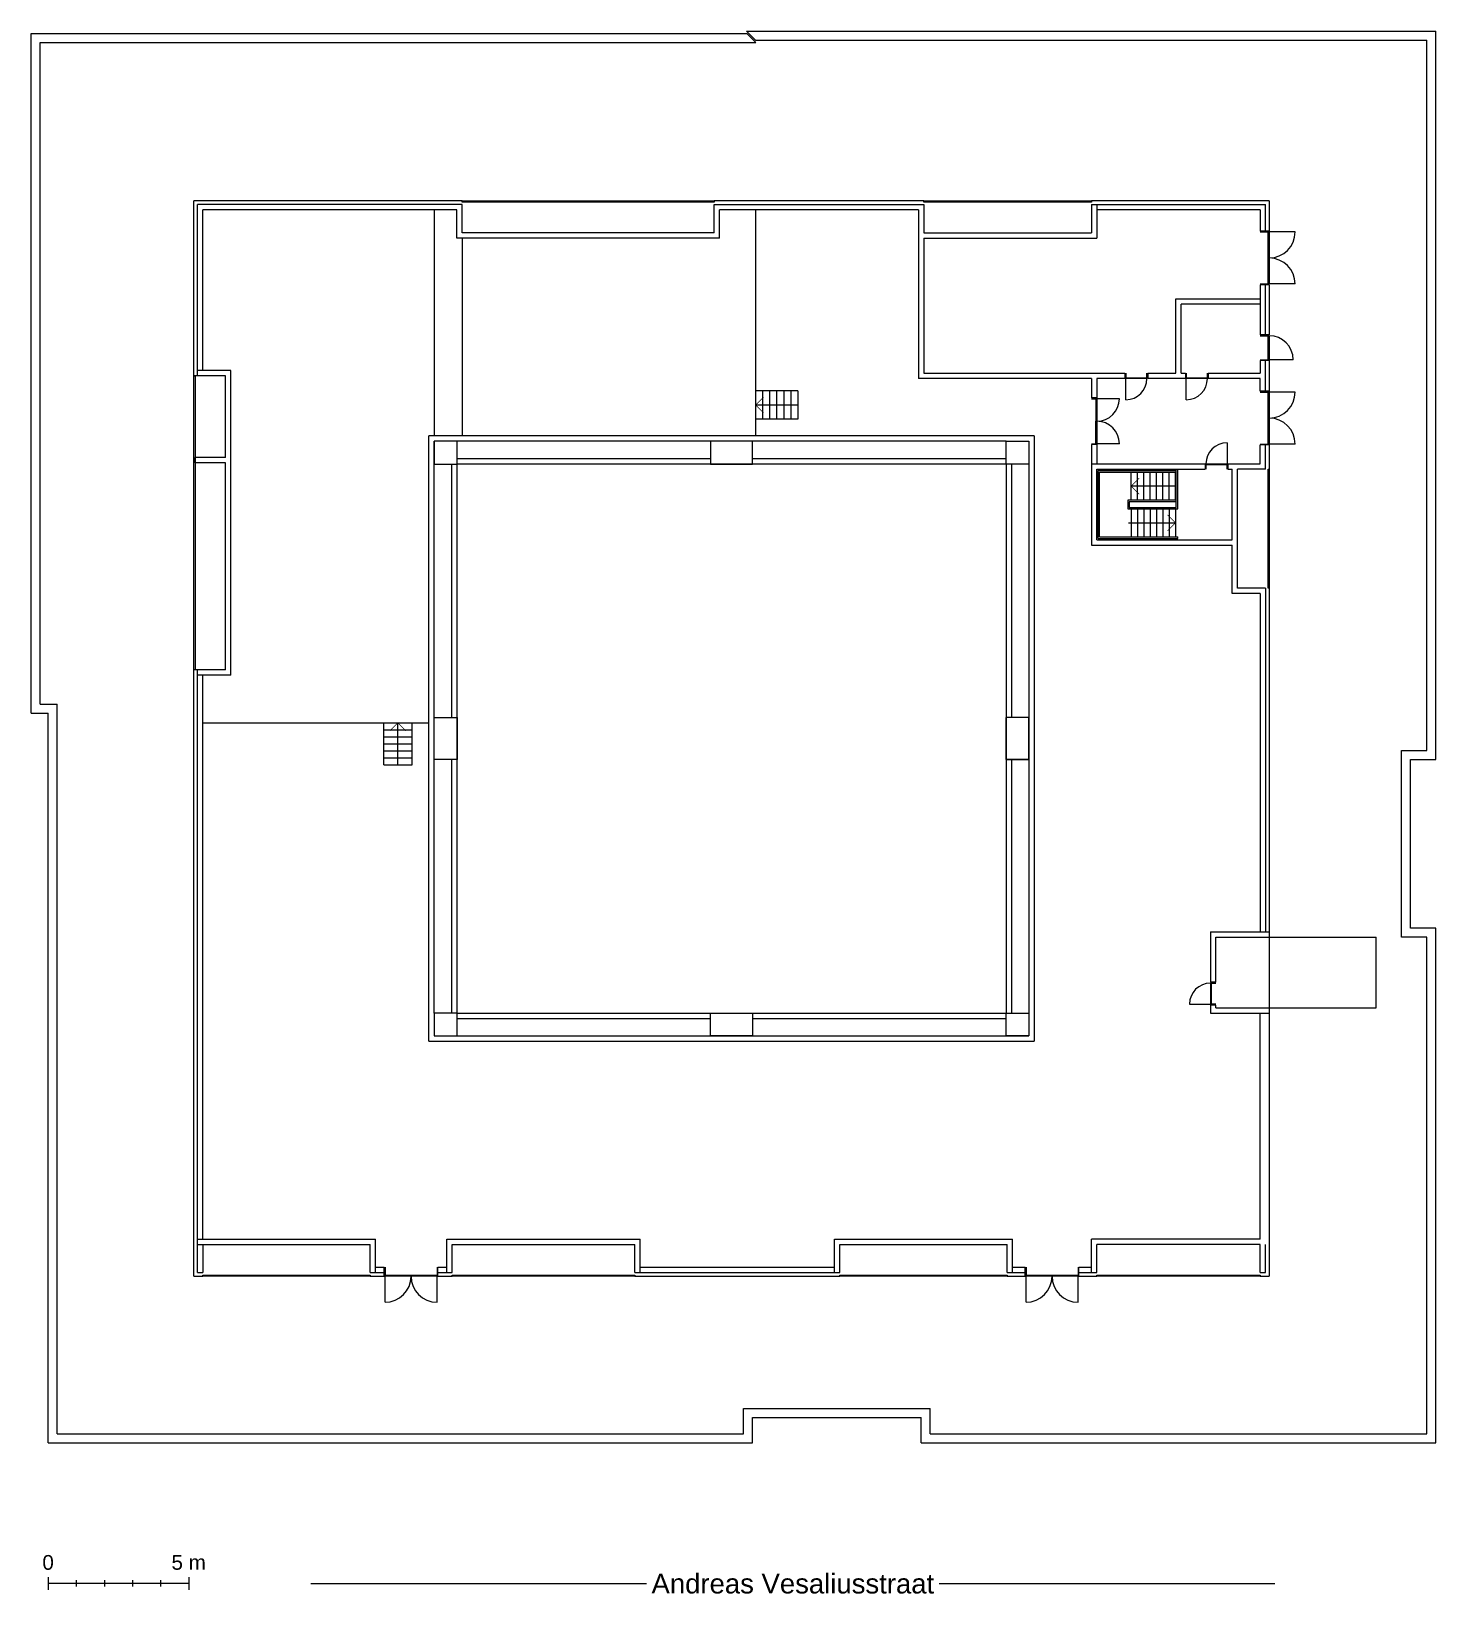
# Model space of a CAD drawing. Header units: millimetres. Extents: x -3070 to 46890, y -11671 to 43909.
import ezdxf
from ezdxf.enums import TextEntityAlignment as Align

# ---------------------------------------------------------------- set-up
doc = ezdxf.new("R2010")
doc.units = ezdxf.units.MM
doc.header["$LTSCALE"] = 10
for name, color, linetype in [('T-01----V_NOTA', 7, 'Continuous'), ('T-01----V_SCHAALLAT', 7, 'Continuous'), ('T-073---V_BOVENZICHT_GEBOUW', 9, 'Continuous'), ('T-20----B_Wanden', 12, 'Continuous'), ('T-24----B_Trappen', 2, 'Continuous'), ('T-28----B_Kolommen', 4, 'Continuous'), ('T-31----B_BUITENSCHRIJNWERK', 2, 'Continuous'), ('T-32----B_BINNENSCHRIJNWERK', 2, 'Continuous')]:
    doc.layers.add(name, color=color, linetype=linetype)
doc.styles.add('ARIAL', font='arial.ttf')
doc.styles.add('S1-100_H7', font='arial.ttf', dxfattribs={"height": 700})

# ---------------------------------------------------------------- blocks, each defined once
blk = doc.blocks.new('*U2')
at = {"layer": 'T-01----V_SCHAALLAT'}
for p, q in [((0, 225), (0, -225)), ((1000, 112.5), (1000, -112.5)), ((2000, 112.5), (2000, -112.5)), ((3000, 112.5), (3000, -112.5)), ((4000, 112.5), (4000, -112.5)), ((5000, 225), (5000, -225))]:
    blk.add_line(p, q, dxfattribs=at)
for points in [[(1000, 0), (0, 0)], [(2000, 0), (1000, 0)], [(3000, 0), (2000, 0)], [(4000, 0), (3000, 0)], [(5000, 0), (4000, 0)]]:
    blk.add_lwpolyline(points, dxfattribs=at)
at = {"layer": 'T-01----V_SCHAALLAT', "style": 'ARIAL'}
for s, p in [('0', (0, 325)), ('5 m', (5000, 325))]:
    blk.add_text(s, height=525, dxfattribs=at).set_placement(p, align=Align.BOTTOM_CENTER)

msp = doc.modelspace()

# ---------------------------------------------------------------- linework, layer by layer
at = {"layer": 'T-01----V_NOTA'}
for p, q in [((6872, -11311), (18814, -11311)), ((29220, -11311), (41170, -11311))]:
    msp.add_line(p, q, dxfattribs=at)
at = {"layer": 'T-073---V_BOVENZICHT_GEBOUW'}
for p, q in [((22370, 43909), (46890, 43909)), ((22690, 43589), (22370, 43909)), ((46890, 17999), (46890, 43909)), ((-3070, 19649), (-3070, 43829)), ((-3070, 43829), (22379, 43829)), ((-2750, 19969), (-2750, 43509)), ((-2750, 43509), (22699, 43509)), ((22699, 43509), (22379, 43829)), ((22690, 43589), (46570, 43589)), ((46570, 18319), (46570, 43589)), ((-3070, 19649), (-2470, 19649)), ((-2750, 19969), (-2150, 19969)), ((-2470, -6301), (-2470, 19649)), ((-2150, -5981), (-2150, 19969)), ((45670, 11679), (45670, 18319)), ((45670, 18319), (46570, 18319)), ((45990, 11999), (45990, 17999)), ((45990, 17999), (46890, 17999)), ((46570, 11679), (45670, 11679)), ((46890, 11999), (45990, 11999)), ((46570, -5981), (46570, 11679)), ((46890, -6301), (46890, 11999)), ((22270, -5081), (28910, -5081)), ((22270, -5981), (22270, -5081)), ((22590, -5401), (28590, -5401)), ((22590, -6301), (22590, -5401)), ((28590, -6301), (28590, -5401)), ((28910, -5981), (28910, -5081)), ((-2150, -5981), (22270, -5981)), ((28910, -5981), (46570, -5981)), ((-2470, -6301), (22590, -6301)), ((28590, -6301), (46890, -6301))]:
    msp.add_line(p, q, dxfattribs=at)
at = {"layer": 'T-20----B_Wanden', "linetype": 'Continuous'}
for p, q in [((2715, 31654), (2715, 37874)), ((12260, 37874), (2715, 37874)), ((28685, 37874), (21220, 37874)), ((40965, 37874), (34645, 37874)), ((40965, 37874), (40965, 36799)), ((12260, 37744), (2845, 37744)), ((2845, 31654), (2845, 37744)), ((3035, 31844), (3035, 37554)), ((12070, 37554), (3035, 37554)), ((12070, 36554), (12070, 37554)), ((12260, 36744), (12260, 37744)), ((21220, 36744), (21220, 37744)), ((21220, 37744), (28685, 37744)), ((28495, 37554), (21410, 37554)), ((21410, 36554), (21410, 37554)), ((40645, 37554), (34835, 37554)), ((40645, 37554), (40645, 36799)), ((21220, 36744), (12260, 36744)), ((21410, 36554), (12070, 36554)), ((40645, 34889), (40645, 33109)), ((40965, 34889), (40965, 33109)), ((40645, 34204), (37835, 34204)), ((4035, 31844), (2845, 31844)), ((4035, 21004), (4035, 31844)), ((40645, 32194), (40645, 31744)), ((40965, 32194), (40965, 31104)), ((3845, 31654), (2845, 31654)), ((3845, 28744), (3845, 31654)), ((34645, 31554), (28495, 31554)), ((35835, 31554), (34835, 31554)), ((37985, 31554), (36645, 31554)), ((40645, 31554), (38795, 31554)), ((11075, 7984), (11075, 29514)), ((32605, 29514), (11075, 29514)), ((32605, 29514), (32605, 7984)), ((11265, 8984), (11265, 29324)), ((31605, 29324), (11265, 29324)), ((34645, 29207), (34645, 25629)), ((40965, 29194), (40965, 28329)), ((2715, 28554), (2715, 28744)), ((3845, 28744), (2755, 28744)), ((2755, 28554), (2755, 28744)), ((3845, 28554), (2755, 28554)), ((3845, 21194), (3845, 28554)), ((11885, 19499), (11885, 28514)), ((21090, 28704), (12075, 28704)), ((12075, 8984), (12075, 28514)), ((31605, 28514), (12075, 28514)), ((31605, 28704), (22590, 28704)), ((31605, 28514), (31605, 8984)), ((31795, 28514), (31795, 19499)), ((32415, 28514), (32415, 8174)), ((40835, 28329), (39835, 28329)), ((40645, 23909), (39645, 23909)), ((40835, 24099), (39835, 24099)), ((40645, 23909), (40645, 11869)), ((40835, 24099), (40835, 11869)), ((40965, 24099), (40965, -376)), ((2715, -376), (2715, 21194)), ((2845, -246), (2845, 21194)), ((3845, 21194), (2845, 21194)), ((4035, 21004), (2845, 21004)), ((3035, 944), (3035, 21004)), ((31605, 17999), (31605, 19499)), ((32415, 19499), (31605, 19499)), ((32415, 17999), (32415, 19499)), ((11885, 8984), (11885, 17999)), ((32415, 17999), (31605, 17999)), ((31795, 17999), (31795, 8984)), ((38880, 11869), (38880, 10079)), ((12075, 8984), (31605, 8984)), ((38880, 9269), (38880, 8979)), ((12075, 8794), (21090, 8794)), ((22590, 8794), (31605, 8794)), ((11075, 7984), (32605, 7984)), ((12075, 8174), (32415, 8174)), ((2845, 944), (9170, 944)), ((2845, 754), (8980, 754)), ((11710, 944), (18590, 944)), ((11900, 754), (18400, 754)), ((25500, 944), (31830, 944)), ((25690, 754), (31640, 754)), ((40645, 944), (34650, 944)), ((40645, 754), (34840, 754)), ((2715, -376), (3035, -376)), ((2845, -246), (3035, -246)), ((8980, -246), (9485, -246)), ((8980, -376), (9485, -376)), ((9170, -56), (9485, -56)), ((11395, -56), (11710, -56)), ((11395, -246), (11900, -246)), ((11395, -376), (11900, -376)), ((18400, -246), (25690, -246)), ((18400, -376), (25690, -376)), ((18590, -56), (25500, -56)), ((31640, -246), (32285, -246)), ((31640, -376), (32285, -376)), ((34195, -246), (34840, -246)), ((34195, -376), (34840, -376)), ((40645, -246), (40835, -246)), ((40645, -376), (40965, -376))]:
    msp.add_line(p, q, dxfattribs=at)
at = {"layer": 'T-20----B_Wanden'}
for p, q in [((28495, 37554), (28495, 31554)), ((28685, 37744), (28685, 36744)), ((34645, 37744), (34645, 36744)), ((34645, 37744), (40835, 37744)), ((34835, 37744), (34835, 36554)), ((40835, 36799), (40835, 37744)), ((28685, 36744), (34645, 36744)), ((40965, 36799), (40645, 36799)), ((28685, 36554), (28685, 31744)), ((28685, 36554), (34835, 36554)), ((40965, 34889), (40645, 34889)), ((40835, 33109), (40835, 34889)), ((37645, 34394), (40645, 34394)), ((37645, 31744), (37645, 34394)), ((37835, 31744), (37835, 34204)), ((40965, 33109), (40645, 33109)), ((28685, 31744), (35835, 31744)), ((35835, 31744), (35835, 31554)), ((36645, 31744), (37645, 31744)), ((36645, 31744), (36645, 31554)), ((37835, 31744), (37985, 31744)), ((37985, 31744), (37985, 31554)), ((38795, 31744), (40645, 31744)), ((38795, 31744), (38795, 31554)), ((40965, 32194), (40645, 32194)), ((40835, 31104), (40835, 32194)), ((2845, 31654), (2715, 31654)), ((34645, 31554), (34645, 30867)), ((34835, 31554), (34835, 30867)), ((40645, 31104), (40645, 31554)), ((34835, 30867), (34645, 30867)), ((40965, 31104), (40645, 31104)), ((34835, 29207), (34645, 29207)), ((34835, 29207), (34835, 28519)), ((40645, 28519), (40645, 29194)), ((40965, 29194), (40645, 29194)), ((40835, 28329), (40835, 29194)), ((11885, 28514), (12075, 28514)), ((12075, 28514), (12075, 28704)), ((31605, 28514), (31605, 28704)), ((31795, 28514), (31605, 28514)), ((34645, 28519), (38685, 28519)), ((38685, 28519), (38685, 28329)), ((39495, 28519), (40645, 28519)), ((39495, 28519), (39495, 28329)), ((34835, 28329), (38685, 28329)), ((34835, 25819), (34835, 28329)), ((39495, 28329), (39645, 28329)), ((39645, 25819), (39645, 28329)), ((39835, 24099), (39835, 28329)), ((34645, 25629), (39645, 25629)), ((34835, 25819), (39645, 25819)), ((39645, 23909), (39645, 25629)), ((2845, 21194), (2715, 21194)), ((38880, 11869), (40965, 11869)), ((39070, 11679), (44770, 11679)), ((39070, 10079), (39070, 11679)), ((44770, 9169), (44770, 11679)), ((39070, 10079), (38880, 10079)), ((12075, 8984), (11885, 8984)), ((12075, 8794), (12075, 8984)), ((31605, 8794), (31605, 8984)), ((31605, 8984), (31795, 8984)), ((39070, 9269), (38880, 9269)), ((38880, 8979), (40965, 8979)), ((39070, 9169), (39070, 9269)), ((39070, 9169), (44770, 9169)), ((40645, 944), (40645, 8979)), ((3035, 754), (3035, -246)), ((8980, -246), (8980, 754)), ((9170, -246), (9170, 944)), ((11710, -246), (11710, 944)), ((11900, -246), (11900, 754)), ((18400, -246), (18400, 754)), ((18590, -246), (18590, 944)), ((25500, -246), (25500, 944)), ((25690, -246), (25690, 754)), ((31640, -246), (31640, 754)), ((31830, -246), (31830, 944)), ((34650, -246), (34650, 944)), ((34840, -246), (34840, 754)), ((40645, -246), (40645, 754)), ((40835, -246), (40835, 754)), ((9485, -376), (9485, -56)), ((11395, -376), (11395, -56)), ((31830, -56), (32285, -56)), ((32285, -376), (32285, -56)), ((34195, -376), (34195, -56)), ((34195, -56), (34650, -56))]:
    msp.add_line(p, q, dxfattribs=at)
at = {"layer": 'T-24----B_Trappen'}
for p, q in [((11265, 37554), (11265, 29514)), ((22695, 37554), (22695, 29514)), ((12260, 36554), (12260, 29514)), ((24195, 30614), (22695, 30614)), ((22945, 31114), (22945, 30114)), ((23195, 31114), (23195, 30114)), ((23445, 31114), (23445, 30114)), ((23695, 31114), (23695, 30114)), ((23945, 31114), (23945, 30114)), ((24195, 31114), (24195, 30114)), ((34885, 25869), (34885, 28279)), ((34885, 28279), (37660, 28279)), ((34935, 25919), (34935, 28229)), ((34935, 28229), (37660, 28229)), ((36060, 27224), (36060, 28229)), ((36285, 27224), (36285, 28229)), ((36510, 27224), (36510, 28229)), ((36735, 27224), (36735, 28229)), ((36960, 27224), (36960, 28229)), ((37185, 27224), (37185, 28229)), ((37410, 27224), (37410, 28229)), ((37635, 27224), (37635, 28229)), ((37660, 26974), (37660, 28329)), ((37660, 28229), (37660, 28279)), ((37710, 26924), (37710, 28329)), ((37660, 27727), (36060, 27727)), ((37660, 27224), (35935, 27224)), ((35935, 27224), (35935, 26924)), ((35935, 26924), (37710, 26924)), ((37660, 27174), (35985, 27174)), ((35985, 27174), (35985, 26974)), ((35985, 26974), (37660, 26974)), ((36060, 26924), (36060, 25919)), ((36285, 26924), (36285, 25919)), ((36510, 26924), (36510, 25919)), ((36735, 26924), (36735, 25919)), ((36960, 26924), (36960, 25919)), ((37185, 26924), (37185, 25919)), ((37410, 26924), (37410, 25919)), ((37635, 26924), (37635, 25919)), ((35960, 26422), (37635, 26422)), ((34885, 25869), (37710, 25869)), ((34935, 25919), (37710, 25919)), ((37710, 25869), (37710, 25919)), ((3035, 19309), (11075, 19309)), ((9475, 19059), (10475, 19059)), ((9975, 17809), (9975, 19309)), ((9475, 18809), (10475, 18809)), ((9475, 18559), (10475, 18559)), ((9475, 18309), (10475, 18309)), ((9475, 18059), (10475, 18059)), ((9475, 17809), (10475, 17809))]:
    msp.add_line(p, q, dxfattribs=at)
at = {"layer": 'T-24----B_Trappen', "linetype": 'Continuous'}
for p, q in [((24195, 31114), (22695, 31114)), ((24195, 30114), (22695, 30114)), ((9475, 17809), (9475, 19309)), ((10475, 17809), (10475, 19309))]:
    msp.add_line(p, q, dxfattribs=at)
at = {"layer": 'T-24----B_Trappen', "const_width": 25}
for points in [[(22978, 30897), (22695, 30614), (22978, 30331)], [(36343, 28009), (36060, 27727), (36343, 27444)], [(37352, 26139), (37635, 26422), (37352, 26704)], [(9692, 19026), (9975, 19309), (10258, 19026)]]:
    msp.add_lwpolyline(points, dxfattribs=at)
at = {"layer": 'T-28----B_Kolommen'}
for points in [[(12075, 28514), (12075, 29324), (11265, 29324), (11265, 28514)], [(21090, 28514), (22590, 28514), (22590, 29324), (21090, 29324)], [(31605, 28514), (31605, 29324), (32415, 29324), (32415, 28514)], [(12075, 19499), (12075, 17999), (11265, 17999), (11265, 19499)], [(31605, 19499), (31605, 17999), (32415, 17999), (32415, 19499)], [(12075, 8984), (11265, 8984), (11265, 8174), (12075, 8174)], [(21090, 8984), (22590, 8984), (22590, 8174), (21090, 8174)], [(31605, 8984), (32415, 8984), (32415, 8174), (31605, 8174)]]:
    msp.add_lwpolyline(points, close=True, dxfattribs=at)
at = {"layer": 'T-31----B_BUITENSCHRIJNWERK'}
for points in [[(12260, 37834), (12260, 37874), (21220, 37874), (21220, 37834)], [(28685, 37834), (28685, 37874), (34645, 37874), (34645, 37834)], [(2715, 31654), (2755, 31654), (2755, 21194), (2715, 21194)], [(40925, 28329), (40965, 28329), (40965, 24099), (40925, 24099)], [(3035, -376), (3035, -336), (8980, -336), (8980, -376)], [(11900, -376), (11900, -336), (18400, -336), (18400, -376)], [(25690, -376), (25690, -336), (31640, -336), (31640, -376)], [(34840, -376), (34840, -336), (40645, -336), (40645, -376)]]:
    msp.add_lwpolyline(points, close=True, dxfattribs=at)
at = {"layer": 'T-32----B_BINNENSCHRIJNWERK'}
for p, q in [((40645, 36769), (40965, 36769)), ((40933, 34919), (40933, 36769)), ((40965, 36769), (40965, 34919)), ((41890, 36769), (40965, 36769)), ((40645, 34919), (40965, 34919)), ((41890, 34919), (40965, 34919)), ((40645, 33079), (40965, 33079)), ((40933, 32224), (40933, 33079)), ((40965, 33079), (40965, 32224)), ((35865, 31744), (35865, 31554)), ((36615, 31554), (36615, 31744)), ((38015, 31744), (38015, 31554)), ((38765, 31554), (38765, 31744)), ((40645, 32224), (40965, 32224)), ((41820, 32224), (40965, 32224)), ((35865, 31586), (36615, 31586)), ((36615, 31554), (35865, 31554)), ((35865, 30804), (35865, 31554)), ((38015, 31586), (38765, 31586)), ((38765, 31554), (38015, 31554)), ((38015, 30804), (38015, 31554)), ((34645, 30837), (34835, 30837)), ((34803, 30837), (34803, 30037)), ((34835, 30867), (34835, 29237)), ((34835, 30037), (34835, 30837)), ((35635, 30837), (34835, 30837)), ((40645, 31074), (40965, 31074)), ((40933, 29224), (40933, 31074)), ((40965, 31074), (40965, 29224)), ((41890, 31074), (40965, 31074)), ((34803, 29237), (34803, 30037)), ((34645, 29237), (34835, 29237)), ((35635, 29237), (34835, 29237)), ((39465, 29269), (39465, 28519)), ((40645, 29224), (40965, 29224)), ((41890, 29224), (40965, 29224)), ((38715, 28519), (39465, 28519)), ((38715, 28519), (38715, 28329)), ((39465, 28487), (38715, 28487)), ((39465, 28329), (39465, 28519)), ((38880, 10049), (38880, 9299)), ((38880, 10049), (39070, 10049)), ((38912, 9299), (38912, 10049)), ((38130, 9299), (38880, 9299)), ((39070, 9299), (38880, 9299)), ((9515, -56), (9515, -376)), ((9515, -344), (11365, -344)), ((11365, -376), (9515, -376)), ((9515, -1301), (9515, -376)), ((11365, -56), (11365, -376)), ((11365, -1301), (11365, -376)), ((32315, -56), (32315, -376)), ((32315, -344), (34165, -344)), ((34165, -376), (32315, -376)), ((32315, -1301), (32315, -376)), ((34165, -56), (34165, -376)), ((34165, -1301), (34165, -376))]:
    msp.add_line(p, q, dxfattribs=at)
for centre, radius, start, end in [((40965, 36769), 925, 270, 0), ((40965, 34919), 925, 0, 90), ((40965, 32224), 855, 360, 90), ((35865, 31554), 750, 270, 0), ((38015, 31554), 750, 270, 0), ((34835, 30837), 800, 270, 0), ((40965, 31074), 925, 270, 0), ((34835, 29237), 800, 0, 90), ((40965, 29224), 925, 0, 90), ((39465, 28519), 750, 90, 180), ((38880, 9299), 750, 90, 180), ((9515, -376), 925, 270, 0), ((11365, -376), 925, 180, 270), ((32315, -376), 925, 270, 0), ((34165, -376), 925, 180, 270)]:
    msp.add_arc(centre, radius, start, end, dxfattribs=at)

# ---------------------------------------------------------------- block references
at = {"layer": 'T-01----V_SCHAALLAT'}
msp.add_blockref('*U2', (-2470, -11301), dxfattribs=at)

# ---------------------------------------------------------------- texts
at = {"layer": 'T-01----V_NOTA', "style": 'S1-100_H7'}
msp.add_text('Andreas Vesaliusstraat', height=700, dxfattribs=at).set_placement((24021, -11311), align=Align.MIDDLE_CENTER)

doc.saveas('drawing.dxf')
